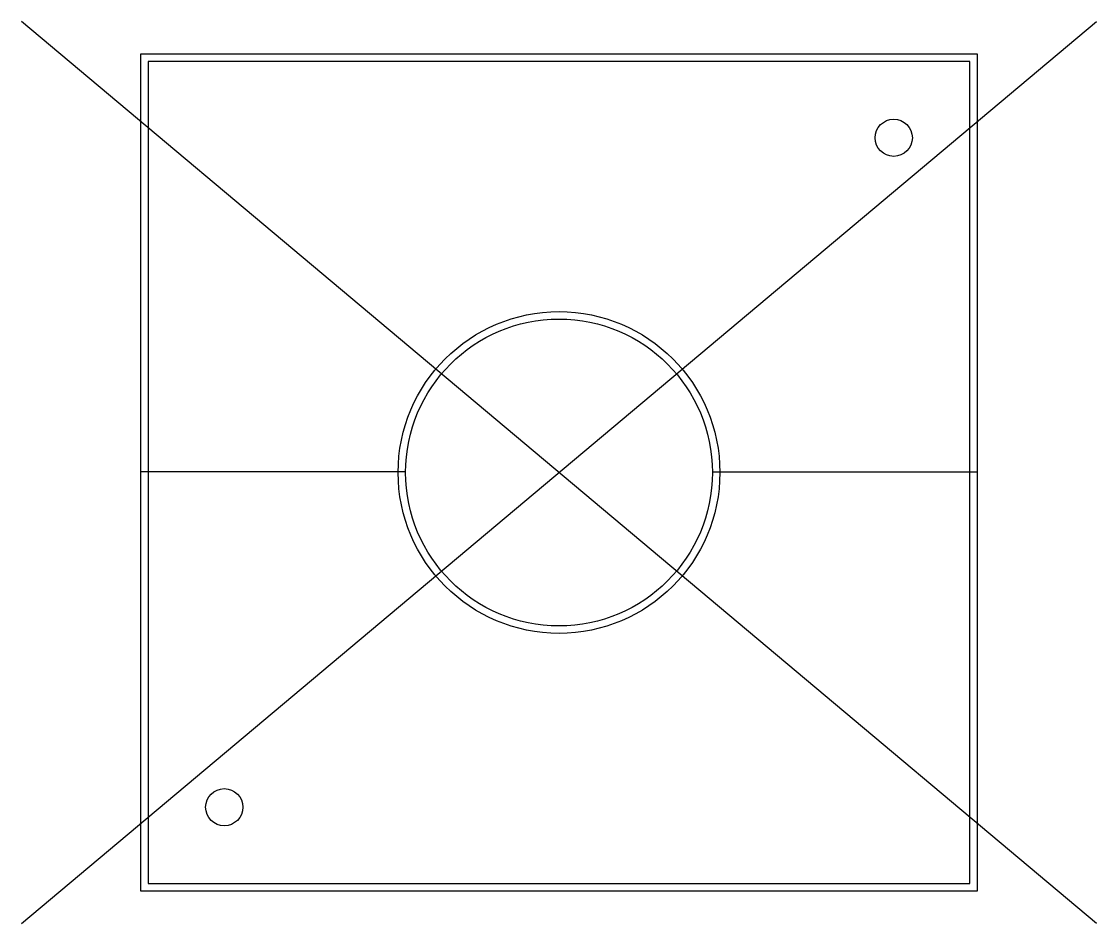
# Model space of a CAD drawing. Header units: metres. Extents: x -1.45 to 1.45, y -1.21 to 1.21.
import ezdxf

# ---------------------------------------------------------------- set-up
doc = ezdxf.new("R2010")
doc.units = ezdxf.units.M

msp = doc.modelspace()

# ---------------------------------------------------------------- linework, layer by layer
for p, q in [((-1.4451, -1.2126), (1.4451, 1.2126)), ((1.4451, -1.2126), (-1.4451, 1.2126))]:
    msp.add_line(p, q)
at = {"flags": 128}
for points in [[(-1.125, -1.125), (1.125, -1.125), (1.125, 1.125), (-1.125, 1.125)], [(-1.105, -1.105), (1.105, -1.105), (1.105, 1.105), (-1.105, 1.105)]]:
    msp.add_lwpolyline(points, close=True, dxfattribs=at)
for points in [[(-0.4125, 0.0021), (-1.125, 0.002)], [(0.4125, 0.0021), (1.125, 0.002)]]:
    msp.add_lwpolyline(points, dxfattribs=at)
for centre, radius in [((0.9, 0.9), 0.05), ((0, 0), 0.4325), ((0, 0), 0.4125), ((-0.9, -0.9), 0.05)]:
    msp.add_circle(centre, radius)

doc.saveas('drawing.dxf')
